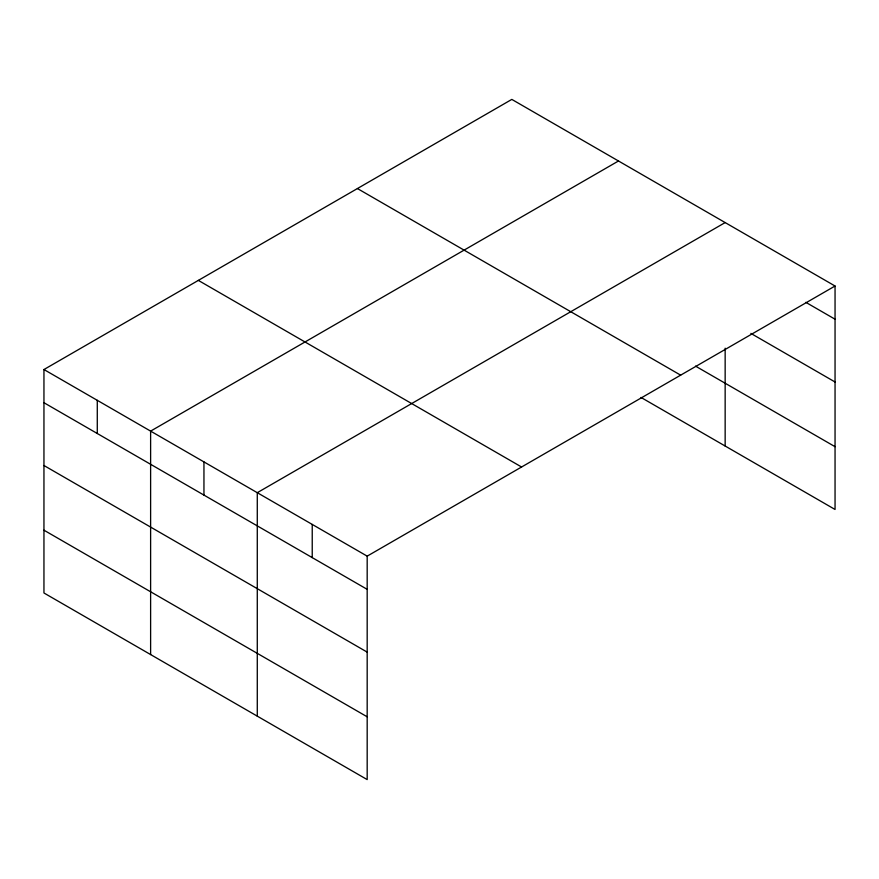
<?xml version="1.0" encoding="UTF-8"?>
<svg xmlns="http://www.w3.org/2000/svg" width="879" height="879" viewBox="0 0 879 879"><rect width="100%" height="100%" fill="white"/><g stroke="black" fill="none" stroke-linecap="round" stroke-linejoin="round"><path stroke-width="1.32" d="M43.95 369.532L367.18 556.143L367.18 779.596L43.95 592.984L43.95 369.532L511.82 99.404L835.05 286.016L835.05 509.468L641.011 397.44M618.486 160.989L150.617 431.117L150.617 654.558M725.153 222.574L257.283 492.69L257.283 716.143M367.18 556.143L835.05 286.016M805.823 302.332L835.05 319.209M750.875 333.394L835.05 381.991M695.52 366.125L835.05 446.686M357.423 188.545L680.654 375.157M198.346 280.39L521.577 467.002M43.95 402.714L367.18 589.337M43.95 465.507L367.18 652.119M43.95 530.191L367.18 716.803M725.153 348.194L725.153 446.016M312.232 524.422L312.232 557.605M203.95 461.904L203.95 495.097M97.283 400.319L97.283 433.512"/></g></svg>
